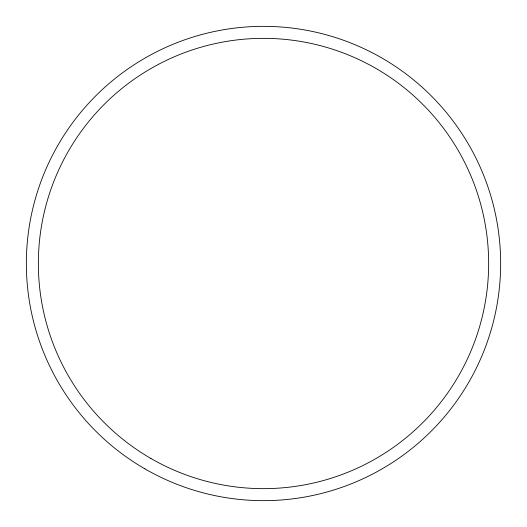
<?xml version="1.0" encoding="UTF-8"?>
<svg xmlns="http://www.w3.org/2000/svg" width="527" height="527" viewBox="0 0 527 527"><rect width="100%" height="100%" fill="white"/><g stroke="black" fill="none" stroke-linecap="round" stroke-linejoin="round"><path stroke-width="0.79" d="M144.925 468.878A237.15 237.15 0 0 0 500.65 263.5A237.15 237.15 0 0 0 144.925 58.122A237.15 237.15 0 0 0 144.925 468.878M150.926 458.483A225.148 225.148 0 0 0 488.648 263.5A225.148 225.148 0 0 0 150.926 68.517A225.148 225.148 0 0 0 150.926 458.483"/></g></svg>
